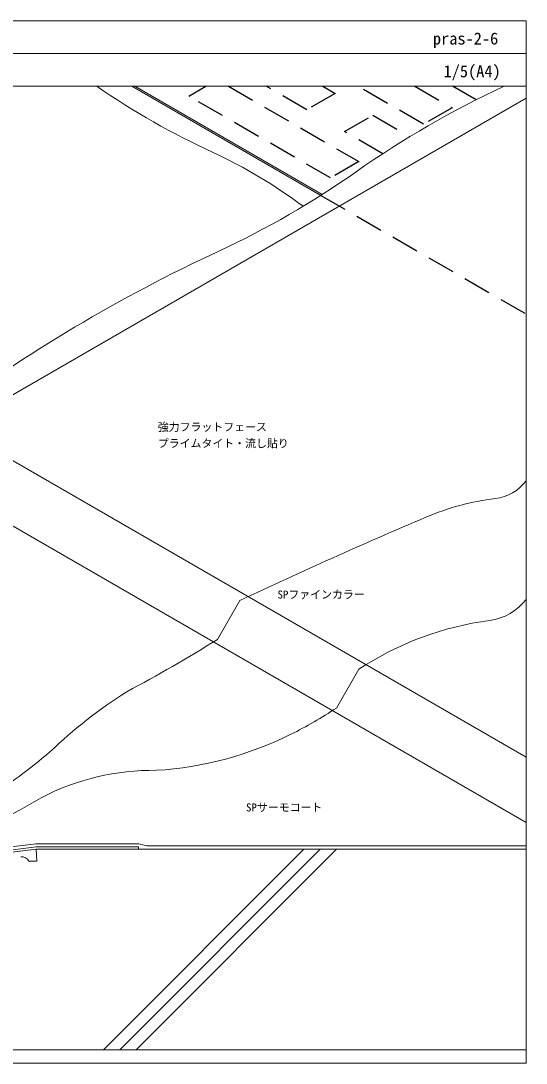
# Model space of a CAD drawing. Units: millimetres, scale not verified. Extents: x -690 to 690, y -478 to 478.
# Drawn here: x 227 to 690, y -478 to 478 of the extents above; entities that cross this region are included whole.
import ezdxf
from ezdxf.enums import TextEntityAlignment as Align

# ---------------------------------------------------------------- set-up
doc = ezdxf.new("R2010")
doc.units = ezdxf.units.MM
doc.header["$LTSCALE"] = 2
doc.linetypes.add('USER1', pattern=[19.05, 12.7, -6.35])
for name, color, linetype, lineweight in [('0-0_0', 7, 'Continuous', 18), ('0-1_HATCH', 9, 'Continuous', 18), ('0-2_KUTAI', 3, 'Continuous', 18), ('0-3_BOUSUI', 1, 'Continuous', 18), ('0-4_MOJI', 7, 'Continuous', 18), ('0-6_WAKU', 7, 'Continuous', 18), ('0-8_KANAMONO', 4, 'Continuous', 18)]:
    doc.layers.add(name, color=color, linetype=linetype, lineweight=lineweight)
doc.layers.add('0-A_bousui2', color=7, linetype='USER1')
doc.styles.add('ＭＳ ゴシック', font='')
doc.styles.get('ＭＳ ゴシック').set_extended_font_data('MS Gothic')

msp = doc.modelspace()

# ---------------------------------------------------------------- linework, layer by layer
at = {"layer": '0-0_0'}
msp.add_line((-690, 447.5), (690, 447.5), dxfattribs=at)
at = {"layer": '0-1_HATCH'}
for p, q in [((486.313, -281.443), (302.601, -465.155)), ((501.313, -281.443), (317.601, -465.155)), ((516.313, -281.443), (332.601, -465.155))]:
    msp.add_line(p, q, dxfattribs=at)
at = {"layer": '0-2_KUTAI'}
for p, q in [((241.056, -281.443), (690, -281.443)), ((106.334, -465.155), (690, -465.155))]:
    msp.add_line(p, q, dxfattribs=at)
at = {"layer": '0-3_BOUSUI'}
for p, q in [((501.727, 317.559), (328.625, 417.5)), ((502.965, 318.345), (331.223, 417.5)), ((20.602, 189.337), (690, -197.14)), ((20.602, 129.337), (690, -257.14)), ((407.042, -89.209), (427.533, -53.719)), ((516.038, -152.138), (536.528, -116.647)), ((334.554, -279.443), (334.554, -281.443))]:
    msp.add_line(p, q, dxfattribs=at)
for points in [[(62.196, -244.219), (141.265, 59.273), (167.767, 105.175), (690, 406.687)], [(125.743, -312.912), (178.407, -284.257), (240.744, -276.443), (334.949, -276.443), (342.413, -278.443), (690, -278.443)], [(125.743, -312.912), (178.407, -284.257), (240.744, -276.443), (334.949, -276.443), (342.413, -278.443), (690, -278.443)], [(125.726, -314.015), (179.793, -289.122), (241.056, -281.443), (334.554, -281.443)], [(125.743, -312.912), (179.239, -287.176), (240.931, -279.443), (334.554, -279.443)]]:
    msp.add_lwpolyline(points, dxfattribs=at)
for centre, radius, start, end in [((703.428, 1007.766), 716.869, 235.42607, 245.22585), ((1042.806, -385.081), 885.032, 114.9255, 125.0745), ((213.191, -54.464), 453.031, 53.04669, 65.22585), ((62.353, 1011.282), 821.167, 294.9255, 305.0745), ((1025.948, -1062.189), 1465.271, 114.9255, 126.63038), ((656.827, 81.025), 41.502, 276.93585, 323.06415), ((690.243, -193.673), 235.22, 96.93585, 113.06415), ((2535.143, -4526.49), 4944.462, 113.06415, 115.23023), ((649.926, -21.802), 50.53, 277.52616, 322.47384), ((694.053, -355.804), 286.374, 97.52616, 123.37171), ((-276.554, 998.887), 1285.013, 297.86093, 302.13907), ((561.773, -513.236), 444.944, 122.3074, 133.85357), ((302.154, 170.187), 386.832, 296.43302, 303.56698), ((331.202, 111.752), 321.576, 273.56698, 296.43302), ((-104.282, 232.396), 555.382, 302.66518, 310.10743), ((348.277, -432.319), 223.138, 89.24697, 117.44097), ((-164.927, 457.163), 804.059, 292.29927, 300.68903)]:
    msp.add_arc(centre, radius, start, end, dxfattribs=at)
at = {"layer": '0-6_WAKU'}
for points in [[(690, 417.5), (-690, 417.5), (-690, 477.5), (690, 477.5)], [(-690, -477.5), (690, -477.5), (690, 477.5), (-690, 477.5)]]:
    msp.add_lwpolyline(points, close=True, dxfattribs=at)
at = {"layer": '0-8_KANAMONO'}
msp.add_lwpolyline([(183.705, -288.325), (241.056, -281.443), (241.668, -292.466), (234.32, -292.466)], dxfattribs=at)
msp.add_arc((227.744, -295.746), 7.348, 26.51068, 96.84277, dxfattribs=at)
at = {"layer": '0-A_bousui2'}
for p, q in [((644.134, 405.078), (622.619, 417.5)), ((501.727, 317.559), (690, 208.86))]:
    msp.add_line(p, q, dxfattribs=at)
for points in [[(417.165, 417.5), (536.628, 348.528), (510.647, 333.528), (380.743, 408.528), (396.283, 417.5)], [(503.768, 417.5), (514.977, 411.028), (488.996, 396.028), (451.806, 417.5)], [(587.978, 417.5), (622.034, 397.838), (596.053, 382.838), (536.017, 417.5)], [(558.668, 355.804), (523.637, 376.028), (549.618, 391.028), (583.516, 371.457)]]:
    msp.add_lwpolyline(points, dxfattribs=at)

# ---------------------------------------------------------------- texts
at = {"layer": '0-4_MOJI', "style": 'ＭＳ ゴシック'}
for s, p in [('強力フラットフェース', (352.389, 99.473)), ('プライムタイト・流し貼り', (352.389, 84.473)), ('SPファインカラー', (462.11, -53.998)), ('SPサーモコート', (433.244, -249.084))]:
    msp.add_text(s, height=7.331, dxfattribs=at).set_placement(p, align=Align.BOTTOM_LEFT)
at = {"layer": '0-6_WAKU', "style": 'ＭＳ ゴシック'}
for s, p in [('pras-2-6', (604.53, 452.5)), ('1/5(A4)', (614.277, 422.5))]:
    msp.add_text(s, height=11, dxfattribs=at).set_placement(p, align=Align.BOTTOM_LEFT)

doc.saveas('drawing.dxf')
